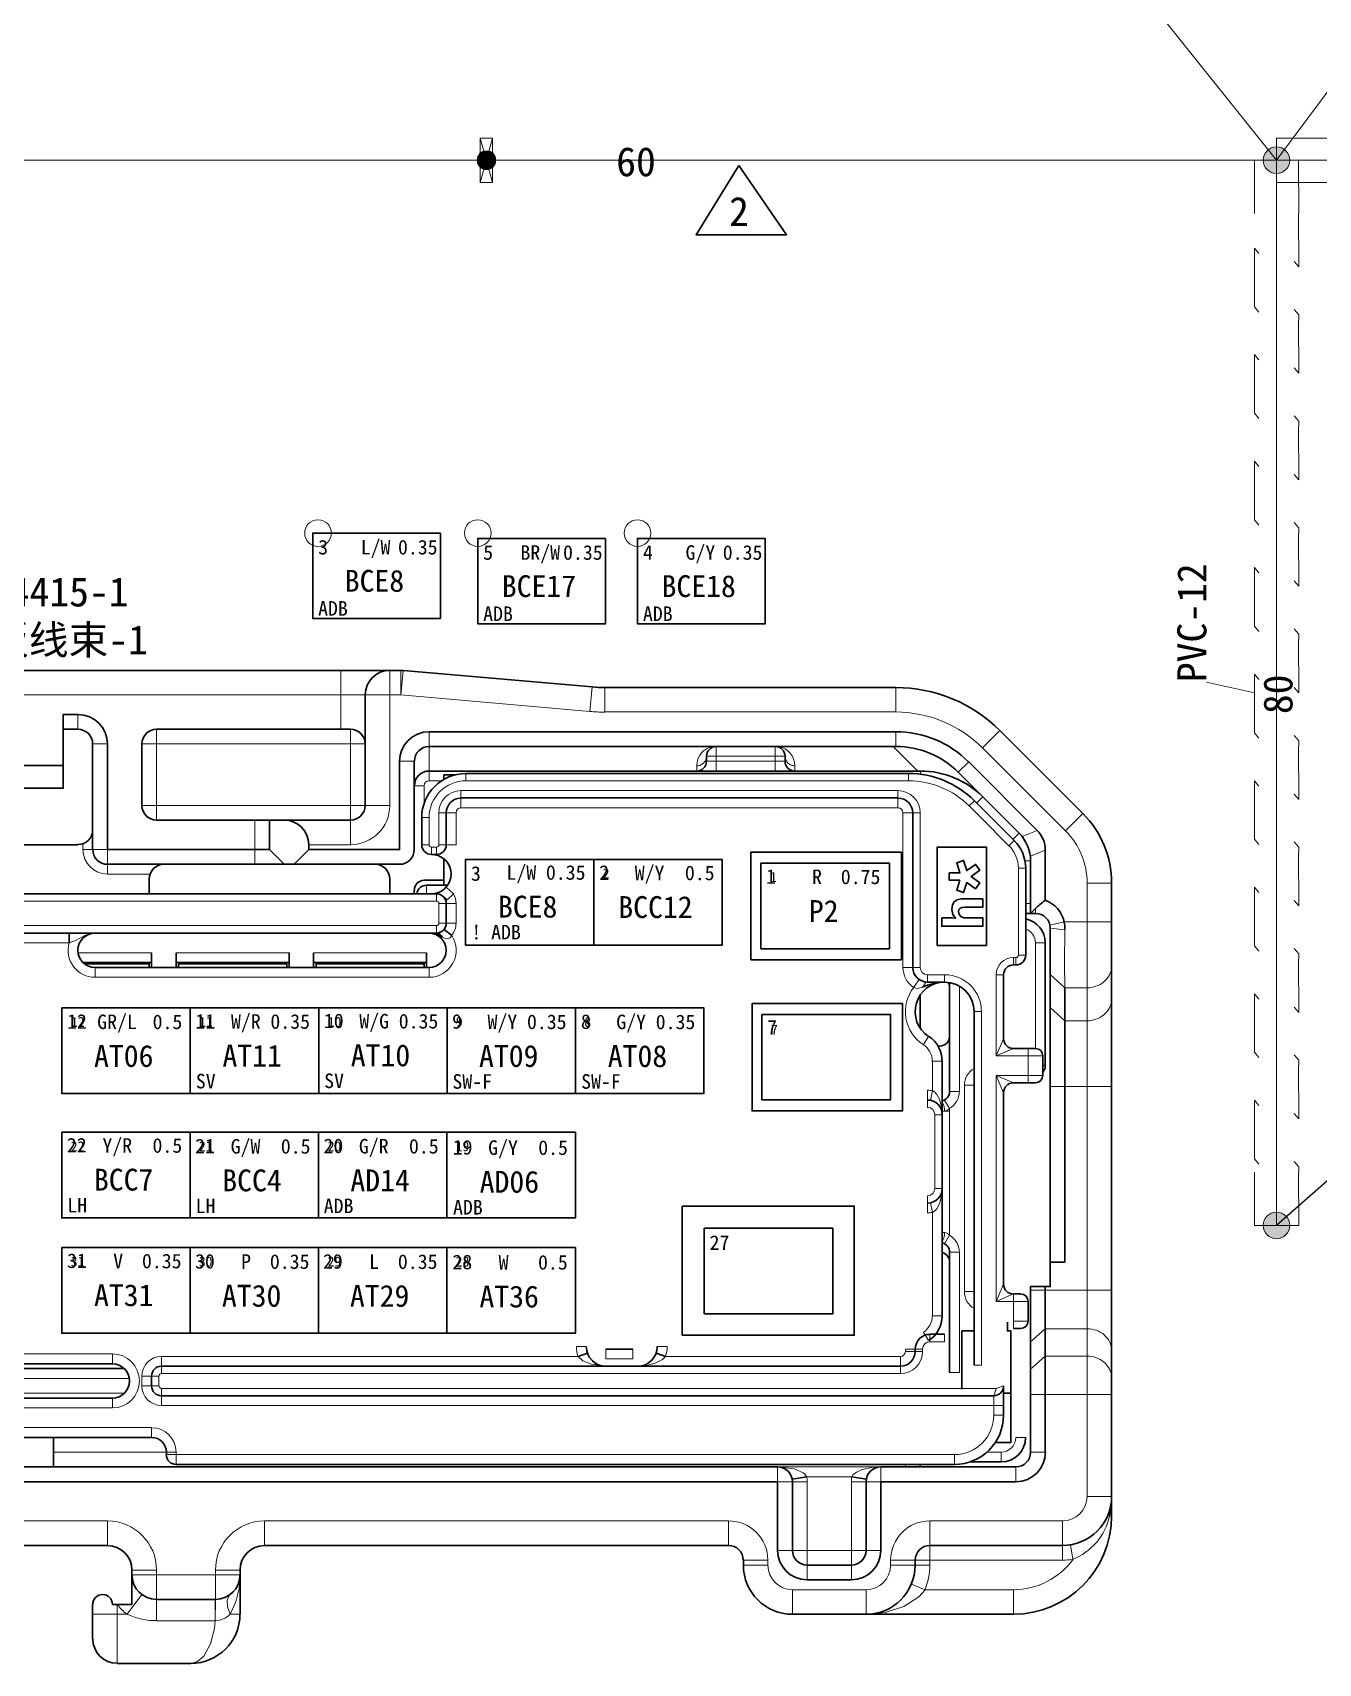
# Model space of a CAD drawing. Header units: millimetres. Extents: x 6 to 3615, y -854 to 0.
# Drawn here: x 342.8 to 463.5, y -706.3 to -553.2 of the extents above; entities that cross this region are included whole.
import ezdxf

# ---------------------------------------------------------------- set-up
doc = ezdxf.new("R2010")
doc.units = ezdxf.units.MM
doc.styles.add('4eff5b8b_Style', font='simfang.ttf')

msp = doc.modelspace()

# ---------------------------------------------------------------- hatches: boundary and pattern name
h = msp.add_hatch(color=256)
edge = h.paths.add_edge_path()
edge.add_arc((385.38, -565.19), 0.875, 0, 360)
h = msp.add_hatch(color=256)
edge = h.paths.add_edge_path()
edge.add_arc((385.38, -565.19), 0.875, 0, 360)
h = msp.add_hatch(color=256)
edge = h.paths.add_edge_path()
edge.add_arc((459.56, -565.19), 1.25, 0, 360)
h = msp.add_hatch(color=256)
edge = h.paths.add_edge_path()
edge.add_arc((459.56, -565.19), 1.25, 0, 360)
h = msp.add_hatch(color=256)
edge = h.paths.add_edge_path()
edge.add_arc((459.56, -665.19), 1.25, 0, 360)
h = msp.add_hatch(color=256)
edge = h.paths.add_edge_path()
edge.add_arc((459.56, -665.19), 1.25, 0, 360)

# ---------------------------------------------------------------- linework, layer by layer
at = {"linetype": 'Continuous', "lineweight": 13}
for p, q in [((385.95, -563.11), (384.8, -563.11)), ((384.8, -563.11), (384.8, -567.28)), ((385.95, -567.28), (385.95, -563.11)), ((384.8, -567.28), (385.95, -567.28)), ((384.8, -567.28), (384.8, -567.28))]:
    msp.add_line(p, q, dxfattribs=at)
at = {"color": 1}
msp.add_line((573.27, -565.19), (459.56, -665.19), dxfattribs=at)
at = {"linetype": 'Continuous', "lineweight": 30}
for p, q in [((381.06, -600.2), (369.06, -600.2)), ((369.06, -600.2), (369.06, -608.2)), ((381.06, -608.2), (381.06, -600.2)), ((381.06, -600.2), (381.06, -600.2)), ((396.56, -600.7), (384.56, -600.7)), ((384.56, -600.7), (384.56, -608.7)), ((396.56, -608.7), (396.56, -600.7)), ((396.56, -600.7), (396.56, -600.7)), ((411.56, -600.7), (399.56, -600.7)), ((399.56, -600.7), (399.56, -608.7)), ((411.56, -608.7), (411.56, -600.7)), ((411.56, -600.7), (411.56, -600.7)), ((369.06, -608.2), (381.06, -608.2)), ((384.56, -608.7), (396.56, -608.7)), ((399.56, -608.7), (411.56, -608.7)), ((424.34, -630.16), (410.21, -630.16)), ((410.21, -630.16), (410.21, -640.25)), ((424.34, -640.25), (424.34, -630.16)), ((424.34, -630.16), (424.34, -630.16)), ((410.21, -640.25), (424.34, -640.25)), ((424.45, -644.36), (410.32, -644.36)), ((410.32, -644.36), (410.32, -654.45)), ((424.45, -654.45), (424.45, -644.36)), ((424.45, -644.36), (424.45, -644.36)), ((410.32, -654.45), (424.45, -654.45)), ((403.76, -663.38), (419.91, -663.38)), ((403.76, -675.5), (403.76, -663.38)), ((403.76, -663.38), (403.76, -663.38)), ((419.91, -663.38), (419.91, -675.5)), ((419.91, -675.5), (403.76, -675.5))]:
    msp.add_line(p, q, dxfattribs=at)
at = {"linetype": 'Continuous', "lineweight": 13}
for points in [[(459.56, -565.19), (399.56, -490.19)], [(459.56, -565.19), (466.81, -555.44)], [(384.8, -567.28), (385.95, -563.11)], [(384.8, -563.11), (385.95, -567.28)], [(459.56, -565.19), (339.56, -565.19)], [(574.52, -565.19), (459.56, -565.19)], [(459.56, -565.19), (459.56, -665.19)], [(371.69, -618.61), (371.69, -615.38), (297.45, -615.38), (297.45, -613.08)], [(354.4, -618.61), (354.4, -619.99), (372.61, -619.99), (372.61, -625.76), (376.3, -625.76), (376.3, -615.38), (371.69, -615.38), (371.69, -613.08)], [(376.3, -613.08), (376.3, -615.38), (377.35, -615.38), (377.55, -613.08)], [(395.29, -614.64), (395.09, -616.93), (377.35, -615.38), (377.35, -613.08)], [(423.81, -614.69), (423.81, -616.99), (396.5, -616.99), (396.5, -614.69)], [(457.48, -615.19), (452.98, -614.19)], [(347.02, -618.61), (347.02, -617.22)], [(348.4, -619.99), (349.79, -619.99)], [(353.01, -619.99), (354.4, -619.99), (354.4, -625.76), (372.61, -625.76), (372.61, -629.45), (368.69, -629.45)], [(372.61, -618.61), (372.61, -619.99), (373.99, -619.99)], [(379.99, -618.84), (379.99, -623.45), (381.15, -623.45)], [(423.81, -620.22), (423.81, -618.84)], [(441.38, -626.53), (439.75, -628.16), (431.96, -620.37), (433.59, -618.74)], [(405.12, -622.04), (405.21, -622.03), (405.3, -622.02), (405.39, -622), (405.47, -621.97), (405.55, -621.93), (405.63, -621.89), (405.7, -621.84), (405.77, -621.78), (405.83, -621.71), (405.88, -621.64), (405.93, -621.57), (405.97, -621.49), (406, -621.4), (406.02, -621.32), (406.03, -621.23), (406.04, -621.15)], [(412.49, -622.53), (412.49, -621.61), (406.96, -621.61), (406.96, -621.15), (406.04, -621.15)], [(413.41, -621.61), (412.49, -621.61), (412.49, -621.15), (406.96, -621.15), (406.96, -620.22)], [(412.49, -620.22), (412.49, -621.15), (413.42, -621.15)], [(413.42, -621.15), (413.42, -621.23), (413.43, -621.32), (413.46, -621.4), (413.49, -621.49), (413.53, -621.57), (413.57, -621.64), (413.62, -621.71), (413.69, -621.78), (413.75, -621.84), (413.83, -621.89), (413.9, -621.93), (413.99, -621.97), (414.07, -622), (414.16, -622.02), (414.25, -622.03), (414.34, -622.04)], [(425.87, -622.53), (423.56, -620.22)], [(378.6, -621.61), (377.22, -621.61)], [(425, -622.76), (425, -623.45), (383.45, -623.45), (383.45, -622.76)], [(405.12, -622.53), (405.12, -622.04)], [(406.96, -622.53), (406.96, -621.61), (406.04, -621.61)], [(414.34, -622.53), (414.34, -622.04)], [(426.12, -622.53), (426.12, -622.83)], [(429.68, -622.65), (430.66, -621.67)], [(378.6, -623.91), (379.53, -623.91), (379.53, -625.54)], [(382.98, -625.06), (382.98, -625.99), (424.02, -625.99), (424.02, -624.37), (382.98, -624.37), (382.98, -625.06)], [(353.01, -625.76), (354.4, -625.76), (354.4, -627.14)], [(431.2, -625.33), (430.71, -625.81), (431.86, -626.96), (434.44, -629.54), (434.93, -629.05)], [(431.41, -625.53), (431.98, -624.96)], [(363.62, -627.14), (363.62, -631.29)], [(379.3, -629.45), (379.99, -629.45), (379.99, -626.91), (379.3, -626.91)], [(380.91, -629.45), (382.52, -629.45), (382.52, -626.45), (380.91, -626.45), (380.91, -629.45)], [(425.4, -640.97), (424.48, -640.97), (424.48, -626.45), (426.1, -626.45), (426.1, -640.97), (425.4, -640.97)], [(434.82, -628.94), (435.39, -628.36)], [(435.68, -628.69), (437.09, -628.11)], [(353.78, -632.21), (349.79, -632.21), (349.79, -629.91), (347.48, -629.91), (347.48, -629.36)], [(380.68, -630.39), (380.68, -629.67), (380.22, -629.67), (380.22, -630.37)], [(436.45, -630.53), (437.85, -629.95)], [(436.01, -631.66), (435.32, -631.66), (435.32, -639.82), (436.01, -639.82)], [(436.47, -630.97), (435.95, -630.97)], [(379.76, -633.25), (379.76, -634.05)], [(381.59, -633.44), (382.28, -634.06)], [(444.08, -633.05), (441.77, -633.05), (441.77, -636.7), (444.08, -636.7)], [(380.68, -634.04), (380.68, -634.75), (288.46, -634.75), (288.46, -634.04)], [(380.68, -634.04), (381.11, -634.14), (381.52, -634.48), (381.69, -634.61), (382.28, -634.06)], [(381.6, -636.82), (380.91, -636.82), (380.91, -634.98), (382.52, -634.98), (382.52, -636.82), (381.6, -636.82)], [(436.47, -634.98), (436.01, -634.98)], [(436.93, -635.9), (436.93, -635.44)], [(438.32, -641.65), (439.7, -642.88), (441.77, -642.88), (441.77, -636.7), (439.64, -636.7), (438.28, -636.99)], [(380.68, -637.74), (380.68, -637.05), (288.46, -637.05), (288.46, -637.74)], [(346.2, -638.67), (346.8, -638.45), (347.73, -637.95), (348.63, -637.74)], [(381.23, -638.11), (381.5, -638.25), (381.66, -638.29), (381.86, -638.27), (381.97, -638.2), (382.12, -637.98)], [(438.32, -637.28), (439.7, -637.43)], [(439.7, -637.43), (439.66, -640.53), (439.7, -642.88)], [(346.2, -638.67), (322.95, -638.67)], [(353.94, -639.59), (347.04, -639.59)], [(366.85, -639.59), (356.24, -639.59)], [(379.76, -639.59), (369.15, -639.59)], [(437.85, -638.67), (436.93, -638.67), (436.93, -648.58)], [(348.63, -640.97), (348.63, -641.89), (379.99, -641.89), (379.99, -640.97)], [(434.86, -640.74), (434.86, -640.05), (435.09, -640.05), (435.09, -640.74)], [(441.77, -642.88), (441.99, -642.88), (442.2, -642.85), (442.4, -642.8), (442.61, -642.74), (442.8, -642.67), (442.99, -642.57), (443.16, -642.47), (443.33, -642.34), (443.48, -642.21), (443.61, -642.06), (443.73, -641.91), (443.84, -641.74), (443.92, -641.57), (443.99, -641.39), (444.04, -641.2), (444.07, -641.01), (444.08, -640.82)], [(426, -642.11), (425.48, -642.87)], [(426.38, -642.81), (425.86, -642.95), (425.48, -642.87)], [(426.79, -642.35), (426.64, -642.4), (426.48, -642.58), (426.38, -642.81)], [(428.4, -642.35), (428.4, -641.66), (426.79, -641.66), (426.79, -642.35)], [(428.86, -652.61), (429.78, -652.61), (429.78, -642.72)], [(437.62, -651.11), (436.24, -651.11), (436.24, -649.27), (433.24, -649.27), (433.24, -641.66), (433.93, -641.66)], [(438.32, -644.74), (439.7, -645.98), (441.77, -645.98), (441.77, -642.88)], [(441.77, -645.98), (441.99, -645.97), (442.2, -645.94), (442.4, -645.9), (442.61, -645.84), (442.8, -645.76), (442.99, -645.67), (443.16, -645.56), (443.33, -645.44), (443.48, -645.3), (443.61, -645.16), (443.73, -645), (443.84, -644.83), (443.92, -644.66), (443.99, -644.48), (444.04, -644.29), (444.07, -644.1), (444.08, -643.91)], [(431.17, -678.32), (431.86, -678.32), (431.86, -645.12), (431.17, -645.12)], [(441.77, -645.98), (441.77, -652.16), (444.08, -652.16)], [(426.4, -648.22), (426.9, -647.45)], [(434.86, -648.58), (433.24, -649.27), (433.93, -647.66)], [(437.62, -649.27), (436.24, -649.27), (436.24, -648.58)], [(427.07, -653.45), (427.25, -652.54), (427.25, -649.77), (428.17, -649.77)], [(437.63, -650.19), (437.85, -650.19)], [(431.17, -671.4), (430.25, -671.4), (430.25, -652.04), (431.17, -652.04)], [(436.24, -651.81), (436.24, -651.11), (433.24, -651.11), (434.86, -651.81)], [(433.93, -652.73), (433.24, -651.11), (433.24, -672.33), (434.86, -671.63), (434.86, -672.33), (436.24, -672.33)], [(444.08, -671.28), (441.77, -671.28), (441.77, -652.16), (438.32, -652.16)], [(426.79, -652.5), (426.79, -654.11)], [(428.17, -654.8), (428.11, -654.07), (427.91, -653.35), (427.66, -652.89), (427.48, -652.69), (427.25, -652.54)], [(428.4, -654.46), (428.4, -654.37), (428.39, -654.28), (428.38, -654.2), (428.37, -654.11), (428.35, -654.03), (428.33, -653.96), (428.3, -653.89), (428.27, -653.82), (428.24, -653.76), (428.21, -653.71), (428.17, -653.66)], [(428.39, -653.42), (428.85, -654.22)], [(428.17, -654.8), (427.48, -654.8), (427.48, -661.72), (428.17, -661.72)], [(428.17, -654.46), (428.86, -654.46), (428.86, -666.12), (428.4, -666.91)], [(426.79, -662.41), (426.79, -664.03)], [(428.17, -661.72), (428.11, -662.46), (427.91, -663.17), (427.66, -663.63), (427.48, -663.83), (427.25, -663.98)], [(427.07, -663.08), (427.25, -663.98), (427.25, -673.67), (428.17, -673.67)], [(428.17, -665.87), (428.4, -665.87)], [(428.17, -666.67), (428.21, -666.62), (428.24, -666.57), (428.27, -666.51), (428.3, -666.44), (428.33, -666.37), (428.35, -666.29), (428.37, -666.21), (428.38, -666.13), (428.39, -666.04), (428.4, -665.96), (428.4, -665.87)], [(428.86, -679.01), (429.78, -679.01), (429.78, -667.71), (428.86, -667.71)], [(433.93, -670.71), (433.24, -672.33), (434.86, -672.33), (434.86, -674.17), (436.24, -674.17)], [(441.77, -680.56), (441.77, -671.28), (436.47, -671.28)], [(428.86, -674.94), (428.86, -675.38)], [(434.86, -674.86), (434.86, -674.17)], [(436.47, -676.12), (437.85, -674.89), (441.77, -674.89), (441.77, -681.07), (444.08, -681.07)], [(444.08, -676.95), (444.07, -676.75), (444.03, -676.55), (443.98, -676.35), (443.9, -676.16), (443.81, -675.98), (443.69, -675.8), (443.55, -675.64), (443.4, -675.49), (443.24, -675.35), (443.05, -675.23), (442.86, -675.13), (442.66, -675.04), (442.44, -674.98), (442.22, -674.93), (442, -674.9), (441.77, -674.89)], [(394.74, -676.57), (393.82, -676.57)], [(402.35, -676.57), (401.43, -676.57)], [(426.9, -675.99), (426.4, -675.22)], [(427.02, -675.41), (427.02, -676.11), (428.4, -676.11), (428.4, -675.41)], [(318.89, -678.18), (318.89, -677.26), (350.25, -677.26), (350.25, -678.18)], [(393.98, -677.49), (354.86, -677.49), (354.86, -679.1), (424.25, -679.1), (424.25, -677.49), (402.19, -677.49)], [(396.59, -678.41), (395.23, -678.23), (394.44, -677.9), (393.98, -677.49)], [(399.12, -676.8), (399.12, -677.72), (396.59, -677.72), (396.59, -676.8)], [(402.19, -677.49), (401.92, -677.77), (401.23, -678.14), (400.42, -678.35), (399.58, -678.41)], [(424.71, -676.8), (424.71, -677.03), (426.33, -677.03), (426.33, -676.8), (424.71, -676.8)], [(441.77, -677.46), (437.85, -677.46), (436.47, -678.7)], [(444.08, -679.53), (444.07, -679.34), (444.04, -679.15), (443.99, -678.96), (443.92, -678.78), (443.84, -678.61), (443.73, -678.44), (443.61, -678.28), (443.48, -678.14), (443.33, -678), (443.16, -677.88), (442.99, -677.77), (442.8, -677.68), (442.61, -677.6), (442.4, -677.54), (442.2, -677.5), (441.99, -677.47), (441.77, -677.46)], [(317.3, -679.57), (351.84, -679.57)], [(353.01, -679.33), (353.01, -680.26), (354.63, -680.26), (354.63, -679.33), (353.01, -679.33)], [(317.77, -680.95), (351.38, -680.95)], [(433.24, -680.49), (354.86, -680.49), (354.86, -682.1), (433.01, -682.1), (433.01, -683.02), (433.93, -683.02)], [(433.93, -682.1), (433.01, -682.1), (433.01, -681.18), (433.24, -680.49), (433.93, -680.26)], [(436.47, -681.07), (441.77, -681.07), (441.77, -690.63), (444.08, -690.63)], [(318.89, -681.41), (318.89, -682.33), (350.25, -682.33), (350.25, -681.41)], [(340.33, -685.1), (340.33, -684.17), (353.94, -684.17), (353.94, -685.1)], [(435.09, -685.1), (436.01, -685.1)], [(429.32, -687.63), (429.32, -686.71), (356.24, -686.71), (356.24, -686.48), (344.71, -686.48)], [(356.24, -687.63), (356.24, -686.71), (355.32, -686.71)], [(433.7, -687.4), (433.7, -686.48), (432.37, -686.48)], [(436.47, -686.48), (437.85, -686.48)], [(415.45, -688.79), (415.23, -688.5), (415.11, -688.41), (414.28, -688.05), (412.72, -687.86)], [(422.41, -695.7), (419.64, -695.7), (419.64, -689.25), (422.41, -689.25), (422.41, -687.86), (412.72, -687.86), (412.72, -689.25), (415.49, -689.25), (415.49, -695.7), (419.64, -695.7), (419.64, -698.47)], [(419.68, -688.79), (415.45, -688.79)], [(422.41, -687.86), (421.53, -687.92), (420.68, -688.11), (420.12, -688.35), (419.79, -688.61), (419.68, -688.79)], [(424.71, -687.64), (424.71, -687.86)], [(435.09, -689.25), (435.09, -687.86)], [(319.35, -695.24), (319.35, -692.94), (349.79, -692.94), (349.79, -695.24)], [(364.54, -695.24), (364.54, -692.94), (408.11, -692.94), (408.11, -695.24)], [(423.33, -697.09), (423.33, -696.62), (439.47, -696.62), (439.47, -692.94), (427.02, -692.94), (427.02, -697.09), (423.33, -697.09)], [(443.9, -692.47), (444.08, -692.47)], [(415.49, -698.47), (415.49, -695.7), (412.72, -695.7)], [(440.22, -695.18), (440.45, -696.54)], [(352.09, -697.55), (354.4, -697.55), (354.4, -698.01), (359.93, -698.01), (359.93, -700.31), (359.92, -702.31), (359.91, -702.31), (359.91, -700.31)], [(359.91, -702.31), (354.4, -702.31), (354.4, -698.01), (352.09, -698.01)], [(362.24, -697.55), (359.93, -697.55), (359.93, -698.01), (362.24, -698.01)], [(361.31, -701.7), (361.86, -700.53), (362.15, -699.28), (362.24, -698.01)], [(409.5, -697.09), (411.8, -697.09), (411.8, -696.62), (409.5, -696.62)], [(421.02, -701.7), (421.02, -699.39), (414.11, -699.39), (414.11, -701.7)], [(421.02, -701.7), (422.83, -701.52), (424.57, -700.97), (425.99, -700.05), (426.56, -699.39)], [(434.86, -701.7), (434.86, -699.39), (426.56, -699.39), (425.28, -698.86)], [(353.01, -699.85), (351.63, -701.7), (350.71, -701.7), (350.71, -700.77)], [(361.31, -701.7), (361.07, -701.01), (361.03, -700.38), (361.18, -699.99), (361.31, -699.85)], [(348.4, -701.7), (350.71, -701.7), (350.71, -706.31)], [(357.62, -706.31), (358.26, -706.13), (358.83, -705.62), (359.46, -704.49), (359.83, -703.05), (359.91, -702.31)], [(361.31, -701.7), (362.24, -701.7)]]:
    msp.add_lwpolyline(points, dxfattribs=at)
msp.add_lwpolyline([(384.8, -567.28), (385.95, -567.28), (385.95, -563.11), (384.8, -563.11), (384.8, -567.28)], close=True, dxfattribs=at)
at = {"linetype": 'Continuous', "lineweight": 0}
for points in [[(459.56, -567.28), (459.56, -563.11)], [(459.56, -563.11), (464.56, -563.11)], [(461.64, -565.19), (457.48, -565.19)], [(457.48, -565.19), (457.48, -570.19)], [(461.64, -565.19), (461.65, -570.19)], [(459.56, -567.28), (464.56, -567.28)], [(461.65, -575.19), (461.64, -570.19)], [(457.48, -575.19), (457.48, -573.44)], [(457.48, -573.44), (457.9, -573.94)], [(457.48, -578.94), (457.48, -575.19)], [(461.65, -575.19), (461.23, -574.69)], [(457.48, -578.94), (457.9, -579.44)], [(461.65, -579.69), (461.23, -579.19)], [(461.65, -585.19), (461.64, -580.19)], [(461.65, -580.19), (461.65, -579.69)], [(457.48, -585.19), (457.48, -583.44)], [(457.48, -583.44), (457.9, -583.94)], [(461.65, -585.19), (461.23, -584.69)], [(457.48, -588.94), (457.48, -585.19)], [(457.48, -588.94), (457.9, -589.44)], [(461.65, -589.69), (461.23, -589.19)], [(461.65, -595.19), (461.64, -590.19)], [(461.65, -590.19), (461.65, -589.69)], [(457.48, -595.19), (457.48, -593.44)], [(457.48, -593.44), (457.9, -593.94)], [(457.48, -598.94), (457.48, -595.19)], [(461.65, -595.19), (461.23, -594.69)], [(457.48, -598.94), (457.9, -599.44)], [(461.65, -599.69), (461.23, -599.19)], [(461.65, -600.19), (461.65, -599.69)], [(461.65, -605.19), (461.64, -600.19)], [(457.48, -605.19), (457.48, -603.44)], [(457.48, -603.44), (457.9, -603.94)], [(461.65, -605.19), (461.23, -604.69)], [(457.48, -608.94), (457.48, -605.19)], [(457.48, -608.94), (457.9, -609.44)], [(461.65, -609.69), (461.23, -609.19)], [(461.65, -615.19), (461.64, -610.19)], [(461.65, -610.19), (461.65, -609.69)], [(457.48, -615.19), (457.48, -613.44)], [(457.48, -613.44), (457.9, -613.94)], [(457.48, -618.94), (457.48, -615.19)], [(461.65, -615.19), (461.23, -614.69)], [(457.48, -618.94), (457.9, -619.44)], [(461.65, -619.69), (461.23, -619.19)], [(461.65, -620.19), (461.65, -619.69)], [(461.65, -625.19), (461.64, -620.19)], [(457.48, -625.19), (457.48, -623.44)], [(457.48, -623.44), (457.9, -623.94)], [(457.48, -628.94), (457.48, -625.19)], [(461.65, -625.19), (461.23, -624.69)], [(457.48, -628.94), (457.9, -629.44)], [(461.65, -629.69), (461.23, -629.19)], [(461.65, -635.19), (461.64, -630.19)], [(461.65, -630.19), (461.65, -629.69)], [(457.48, -635.19), (457.48, -633.44)], [(457.48, -633.44), (457.9, -633.94)], [(457.48, -638.94), (457.48, -635.19)], [(461.65, -635.19), (461.23, -634.69)], [(457.48, -638.94), (457.9, -639.44)], [(461.65, -639.69), (461.23, -639.19)], [(461.65, -640.19), (461.65, -639.69)], [(461.65, -645.19), (461.64, -640.19)], [(457.48, -645.19), (457.48, -643.44)], [(457.48, -643.44), (457.9, -643.94)], [(457.48, -648.94), (457.48, -645.19)], [(461.65, -645.19), (461.23, -644.69)], [(457.48, -648.94), (457.9, -649.44)], [(461.65, -649.69), (461.23, -649.19)], [(461.65, -655.19), (461.64, -650.19)], [(461.65, -650.19), (461.65, -649.69)], [(457.48, -655.19), (457.48, -653.44)], [(457.48, -653.44), (457.9, -653.94)], [(457.48, -658.94), (457.48, -655.19)], [(461.65, -655.19), (461.23, -654.69)], [(457.48, -658.94), (457.9, -659.44)], [(461.65, -659.69), (461.23, -659.19)], [(461.65, -660.19), (461.65, -659.69)], [(457.48, -665.19), (457.48, -660.19)], [(461.65, -665.19), (461.64, -660.19)], [(461.65, -665.19), (457.48, -665.19)]]:
    msp.add_lwpolyline(points, dxfattribs=at)
at = {"linetype": 'Continuous', "lineweight": 30}
for points in [[(409.06, -565.69), (405.06, -572.19), (413.56, -572.19), (409.06, -565.69)], [(395.29, -614.64), (377.55, -613.08), (377.35, -613.08), (291.79, -613.08), (291.6, -613.08)], [(373.99, -625.76), (373.99, -615.38)], [(396.5, -614.69), (423.81, -614.69)], [(345.64, -622.01), (323.51, -622.01), (323.51, -617.22), (322.12, -617.22)], [(323.51, -622.01), (323.51, -624.14), (345.64, -624.14), (345.64, -617.22), (347.02, -617.22)], [(345.64, -618.61), (347.02, -618.61)], [(348.4, -629.91), (348.4, -619.99)], [(365, -629.91), (349.79, -629.91), (349.79, -619.99)], [(353.01, -619.99), (353.01, -625.76)], [(372.61, -618.61), (354.4, -618.61)], [(379.99, -618.84), (423.81, -618.84)], [(441.38, -626.53), (433.59, -618.74)], [(379.99, -620.22), (423.81, -620.22)], [(406.04, -621.15), (406.04, -621.61)], [(413.42, -621.15), (413.42, -621.61)], [(368.69, -629.45), (368.69, -629.91), (377.22, -629.91), (377.22, -621.61)], [(378.6, -621.61), (378.6, -629.91)], [(379.99, -622.53), (426.12, -622.53)], [(381.38, -623.31), (381.38, -622.89), (382.43, -622.89)], [(425, -622.76), (383.45, -622.76)], [(435.39, -628.36), (429.68, -622.65)], [(437.09, -628.11), (430.66, -621.67)], [(382.98, -625.06), (424.02, -625.06)], [(431.2, -625.33), (431.86, -625.99), (434.93, -629.05)], [(372.61, -627.14), (354.4, -627.14)], [(365, -627.14), (365, -629.91), (366.39, -631.29), (367.31, -631.29)], [(379.3, -626.91), (379.3, -629.45)], [(381.6, -629.45), (381.6, -626.45)], [(425.4, -626.45), (425.4, -640.97)], [(322.12, -629.45), (347.02, -629.45)], [(377.22, -631.29), (367.31, -631.29), (368.69, -629.91)], [(380.53, -630.39), (380.32, -630.37), (380.22, -630.37), (380.68, -630.37)], [(381.74, -633.25), (381.38, -633.25), (381.38, -630.78)], [(427.71, -638.9), (432.32, -638.9), (432.32, -629.67), (427.71, -629.67), (427.71, -638.9)], [(437.85, -634.67), (437.85, -629.95)], [(366.39, -631.29), (349.79, -631.29)], [(395.47, -630.84), (395.47, -638.88), (407.52, -638.88), (407.52, -630.84), (383.41, -630.84), (383.41, -638.88), (395.47, -638.88)], [(411.15, -631.17), (423.21, -631.17), (423.21, -639.21), (411.15, -639.21)], [(411.15, -631.17), (411.15, -639.21)], [(429.83, -632.79), (429.53, -633.73), (430.18, -633.95), (430.48, -633), (431.3, -633.58), (431.7, -633.03), (430.89, -632.44), (431.7, -631.85), (431.3, -631.3), (430.48, -631.88), (430.18, -630.93), (429.53, -631.15), (429.83, -632.1), (428.83, -632.1), (428.83, -632.78), (429.83, -632.79)], [(436.01, -639.82), (436.01, -631.66)], [(436.93, -635.44), (436.47, -635.9), (436.47, -630.97)], [(353.71, -632.67), (353.71, -634.05)], [(376.3, -632.67), (376.3, -634.05)], [(378.6, -633.71), (378.6, -634.05)], [(379.53, -632.79), (381.38, -632.79)], [(381.38, -633.25), (379.76, -633.25)], [(444.08, -682.62), (444.08, -633.05)], [(288.46, -634.05), (380.68, -634.05)], [(380.53, -634.03), (380.32, -634.05), (380.22, -634.05)], [(381.6, -636.82), (381.6, -634.98)], [(428.13, -636.33), (428.13, -637.1), (432, -637.1), (432, -636.33), (430.6, -636.33), (430.21, -636.3), (429.92, -636.19), (429.76, -636.01), (429.7, -635.73), (429.74, -635.53), (429.85, -635.4), (430.03, -635.33), (430.29, -635.3), (432, -635.3), (432, -634.54), (429.95, -634.54), (429.58, -634.61), (429.3, -634.8), (429.13, -635.11), (429.06, -635.54), (429.16, -636.01), (429.43, -636.36), (429.11, -636.33), (428.13, -636.33)], [(436.93, -635.9), (436.01, -635.9)], [(380.68, -637.74), (288.46, -637.74)], [(346.2, -637.74), (346.2, -638.67)], [(348.63, -637.74), (348.62, -637.74)], [(380.06, -637.74), (379.99, -637.74)], [(381.4, -637.4), (382.12, -637.98)], [(439.7, -642.88), (439.7, -668.64), (438.32, -668.64), (438.32, -637.28)], [(353.94, -640.97), (353.94, -639.59)], [(356.24, -639.59), (356.24, -640.97)], [(366.85, -640.97), (366.85, -639.59)], [(369.15, -639.59), (369.15, -640.97)], [(379.76, -640.97), (379.76, -639.59)], [(437.85, -638.67), (437.85, -650.19)], [(353.94, -640.51), (347.51, -640.51)], [(353.71, -640.97), (353.71, -640.62), (347.64, -640.62)], [(379.99, -640.97), (348.63, -640.97)], [(366.85, -640.51), (356.24, -640.51)], [(356.47, -640.97), (356.47, -640.62), (366.62, -640.62), (366.62, -640.97)], [(379.76, -640.51), (369.15, -640.51)], [(369.38, -640.97), (369.38, -640.62), (379.53, -640.62), (379.53, -640.97)], [(435.09, -640.74), (434.86, -640.74)], [(426.79, -642.35), (428.4, -642.35), (428.32, -642.35)], [(428.86, -642.39), (428.86, -652.61)], [(433.93, -647.66), (433.93, -641.66)], [(426.1, -643.59), (426.1, -646.65)], [(357.57, -644.77), (357.57, -652.81), (369.63, -652.81), (369.63, -644.77), (345.52, -644.77), (345.52, -652.81), (357.57, -652.81)], [(381.69, -644.77), (381.69, -652.81), (393.74, -652.81), (393.74, -644.77), (369.63, -644.77), (369.63, -652.81), (381.69, -652.81)], [(393.74, -644.77), (393.74, -652.81), (405.8, -652.81), (405.8, -644.77), (381.69, -644.77), (381.69, -652.81), (393.74, -652.81)], [(411.25, -645.38), (423.31, -645.38), (423.31, -653.41), (411.25, -653.41)], [(411.25, -645.38), (411.25, -653.41)], [(431.17, -645.12), (431.17, -678.32)], [(427.78, -648.35), (427.94, -648.35)], [(434.86, -648.58), (436.93, -648.58)], [(428.17, -649.77), (428.17, -673.67)], [(437.62, -649.27), (437.62, -651.11)], [(436.93, -651.81), (434.86, -651.81)], [(433.93, -670.71), (433.93, -652.73)], [(357.56, -656.45), (357.56, -664.49), (369.61, -664.49), (369.61, -656.45), (345.5, -656.45), (345.5, -664.49), (357.56, -664.49)], [(381.67, -656.45), (381.67, -664.49), (393.73, -664.49), (393.73, -656.45), (369.61, -656.45), (369.61, -664.49), (381.67, -664.49)], [(405.83, -665.44), (405.83, -673.48), (417.89, -673.48), (417.89, -665.44), (405.83, -665.44)], [(357.56, -667.27), (357.56, -675.31), (369.61, -675.31), (369.61, -667.27), (345.5, -667.27), (345.5, -675.31), (357.56, -675.31)], [(381.67, -667.27), (381.67, -675.31), (393.73, -675.31), (393.73, -667.27), (369.61, -667.27), (369.61, -675.31), (381.67, -675.31)], [(428.86, -667.71), (428.86, -679.01)], [(437.85, -680.56), (437.85, -670.94), (438.32, -670.94), (438.32, -668.64)], [(435.55, -671.63), (434.86, -671.63)], [(436.47, -681.79), (436.47, -670.94), (437.85, -670.94)], [(436.24, -674.17), (436.24, -672.33)], [(430.02, -680.57), (430.02, -675.09), (431.17, -675.09)], [(434.25, -675.09), (434.63, -675.09), (434.63, -684.31)], [(434.3, -675.05), (434.3, -674.29)], [(434.86, -674.86), (435.55, -674.86)], [(437.85, -686.48), (437.85, -674.89)], [(428.4, -675.41), (427.02, -675.41)], [(436.47, -686.48), (436.47, -676.12)], [(318.89, -678.18), (350.25, -678.18)], [(394.85, -677.18), (393.98, -677.49)], [(396.59, -676.8), (399.12, -676.8)], [(401.32, -677.18), (402.19, -677.49)], [(425.64, -676.8), (425.64, -677.03)], [(444.08, -676.95), (444.08, -692.47)], [(317.77, -678.64), (351.38, -678.64)], [(353.94, -679.33), (353.94, -680.26)], [(424.25, -678.41), (354.86, -678.41)], [(354.86, -681.18), (433.01, -681.18)], [(433.17, -685.56), (434.63, -685.56), (434.63, -680.95), (433.93, -680.95)], [(433.93, -680.26), (433.93, -683.02)], [(318.88, -681.41), (350.25, -681.41)], [(315.21, -685.1), (353.94, -685.1)], [(344.71, -685.1), (344.71, -687.86)], [(355.32, -686.48), (355.32, -686.71)], [(433.7, -687.4), (430.76, -687.4)], [(268.41, -687.86), (412.72, -687.86)], [(429.32, -687.63), (356.24, -687.63)], [(414.09, -689.02), (415.45, -688.79)], [(419.68, -688.79), (421.04, -689.02)], [(422.41, -687.86), (435.09, -687.86)], [(426.1, -687.63), (426.1, -687.86)], [(268.41, -695.7), (268.41, -689.25), (412.72, -689.25), (412.72, -695.7)], [(414.11, -689.25), (414.11, -695.7)], [(421.02, -695.7), (421.02, -689.25)], [(422.41, -695.7), (422.41, -689.25), (435.09, -689.25)], [(319.35, -695.24), (349.79, -695.24)], [(364.54, -695.24), (408.11, -695.24)], [(427.02, -695.24), (439.47, -695.24)], [(352.09, -697.55), (352.09, -700.77), (350.25, -700.77)], [(362.24, -697.55), (362.24, -701.7)], [(409.5, -696.62), (409.5, -697.09)], [(415.49, -697.09), (419.64, -697.09)], [(425.64, -697.09), (425.64, -696.62)], [(415.49, -698.47), (419.64, -698.47)], [(348.4, -700.77), (348.4, -704)], [(359.93, -700.31), (354.4, -700.31)], [(414.11, -701.7), (434.86, -701.7)], [(357.62, -706.31), (350.71, -706.31)]]:
    msp.add_lwpolyline(points, dxfattribs=at)
for points in [[(381.06, -600.2), (369.06, -600.2), (369.06, -608.2), (381.06, -608.2), (381.06, -600.2)], [(396.56, -600.7), (384.56, -600.7), (384.56, -608.7), (396.56, -608.7), (396.56, -600.7)], [(411.56, -600.7), (399.56, -600.7), (399.56, -608.7), (411.56, -608.7), (411.56, -600.7)], [(424.34, -630.16), (410.21, -630.16), (410.21, -640.25), (424.34, -640.25), (424.34, -630.16)], [(424.45, -644.36), (410.32, -644.36), (410.32, -654.45), (424.45, -654.45), (424.45, -644.36)], [(403.76, -663.38), (419.91, -663.38), (419.91, -675.5), (403.76, -675.5), (403.76, -663.38)]]:
    msp.add_lwpolyline(points, close=True, dxfattribs=at)
at = {"linetype": 'Continuous', "lineweight": 13}
for centre, radius in [((385.38, -565.19), 0.875), ((385.38, -565.19), 0.875), ((385.38, -565.19), 0.875), ((385.38, -565.19), 0.875), ((459.56, -565.19), 1.25), ((459.56, -565.19), 1.25), ((459.56, -565.19), 1.25), ((459.56, -565.19), 1.25), ((369.56, -600.19), 1.25), ((384.56, -600.19), 1.25), ((399.56, -600.19), 1.25), ((459.56, -665.19), 1.25), ((459.56, -665.19), 1.25), ((459.56, -665.19), 1.25), ((459.56, -665.19), 1.25)]:
    msp.add_circle(centre, radius, dxfattribs=at)
at = {"linetype": 'Continuous', "lineweight": 30}
for centre, radius, start, end in [((376.3, -615.38), 2.3, 90, -180), ((396.5, -600.86), 13.83, -95, -90), ((423.81, -628.52), 13.83, 45, 90), ((347.02, -619.99), 2.77, 0, 90), ((347.02, -619.99), 1.38, 0, 90), ((354.4, -619.99), 1.38, 90, -180), ((372.61, -619.99), 1.38, 0, 90), ((379.99, -621.61), 2.77, 90, -180), ((423.81, -628.52), 9.68, 45, 90), ((379.99, -621.61), 1.38, 90, -180), ((406.96, -621.15), 0.922, 90, -180), ((412.49, -621.15), 0.922, 0, 90), ((423.81, -628.52), 8.3, 45, 90), ((379.99, -623.91), 1.38, 90, -180), ((383.45, -626.91), 4.15, 90, -180), ((405.12, -621.61), 0.922, -90, 0), ((414.34, -621.61), 0.922, -180, -90), ((425, -631.52), 8.76, 45, 90), ((426.12, -630.83), 8.3, 45, 90), ((354.4, -625.76), 1.38, -180, -90), ((372.61, -625.76), 1.38, -90, 0), ((382.98, -626.45), 1.38, 90, -180), ((424.02, -626.45), 1.38, 0, 90), ((366.39, -629.44), 2.3, 0, 90), ((434.86, -633.05), 9.22, 0, 45), ((347.02, -628.06), 1.38, -90, 0), ((432.32, -631.66), 3.69, 0, 45), ((432.78, -630.97), 3.69, 0, 45), ((435.3, -629.93), 2.55, 0, 46), ((349.79, -629.91), 1.38, -180, -90), ((377.22, -629.91), 1.38, -90, 0), ((380.22, -629.45), 0.922, -180, -90), ((380.22, -632.21), 1.84, -80, 81), ((380.68, -629.45), 0.922, -90, 0), ((355.09, -632.67), 1.38, 90, -180), ((374.92, -632.67), 1.38, 0, 90), ((379.53, -633.71), 0.922, 90, -180), ((379.76, -634.17), 0.922, 90, 173), ((380.68, -634.98), 0.922, 0, 90), ((441.76, -640.33), 6.87, 125, 135), ((436.89, -637.31), 2.81, 13, 70), ((380.68, -636.82), 0.922, -90, 0), ((435.55, -638.67), 2.3, 0, 78), ((436.93, -637.28), 1.38, 0, 90), ((437.08, -637.28), 2.62, -3, 13), ((348.63, -639.36), 1.61, 90, -90), ((379.99, -639.36), 1.61, -90, 90), ((379.91, -640.22), 2.48, 58, 87), ((380.64, -638.39), 0.651, 25, 86), ((435.09, -639.82), 0.922, -90, 0), ((426.79, -640.97), 1.38, -180, -90), ((434.86, -641.66), 0.922, 90, -180), ((428.4, -645.12), 2.77, 90, -123), ((428.55, -647.63), 5.29, 93, 115), ((428.4, -645.12), 2.77, 0, 90), ((427.94, -642.82), 0.922, 0, 29), ((425.4, -649.77), 2.77, 0, 57), ((427.94, -647.43), 0.922, -90, 0), ((434.86, -647.66), 0.922, -180, -90), ((436.93, -649.27), 0.693, 0, 90), ((436.93, -650.19), 0.922, -41, 0), ((434.86, -652.73), 0.922, 90, -180), ((436.93, -651.11), 0.693, -90, 0), ((426.79, -654.8), 1.38, 0, 90), ((427.94, -652.61), 0.922, -76, 0), ((426.79, -661.72), 1.38, -90, 0), ((427.94, -667.71), 0.922, 0, 76), ((427.94, -668.64), 0.922, 0, 76), ((434.86, -670.71), 0.922, -180, -90), ((435.55, -672.33), 0.693, 0, 90), ((425.4, -673.67), 2.77, -57, 0), ((435.55, -674.17), 0.693, -90, 0), ((396.59, -676.57), 1.84, -180, -90), ((399.58, -676.57), 1.84, -90, 0), ((427.02, -676.8), 1.38, 90, -180), ((350.25, -679.79), 1.61, -90, 90), ((424.25, -677.03), 1.38, -90, 0), ((354.86, -679.33), 0.922, 90, -180), ((354.86, -680.26), 0.922, -180, -90), ((433.01, -680.26), 0.922, -90, 0), ((429.32, -683.02), 4.61, -90, 0), ((353.94, -686.48), 1.38, 0, 90), ((433.7, -685.1), 2.3, -90, 0), ((356.24, -686.71), 0.922, -180, -90), ((435.09, -686.48), 1.38, -90, 0), ((435.09, -686.48), 2.77, -90, 0), ((412.72, -689.25), 1.38, 0, 90), ((422.41, -689.25), 1.38, 90, -180), ((439.47, -690.63), 4.61, -90, 0), ((434.86, -692.47), 9.22, -90, 0), ((349.79, -697.55), 2.3, 0, 90), ((364.54, -697.55), 2.3, 90, -180), ((408.11, -696.62), 1.38, 0, 90), ((415.49, -695.7), 2.77, -180, -90), ((415.49, -695.7), 1.38, -180, -90), ((419.64, -695.7), 2.77, -90, 0), ((419.64, -695.7), 1.38, -90, 0), ((427.02, -696.62), 1.38, 90, -180), ((354.4, -698.01), 2.3, -180, -90), ((359.93, -698.01), 2.3, -90, 0), ((414.11, -697.09), 4.61, -180, -90), ((421.02, -697.09), 4.61, -90, 0), ((349.33, -700.77), 0.922, 0, -180), ((357.62, -701.7), 4.61, -90, 0), ((350.71, -704), 2.3, -180, -90)]:
    msp.add_arc(centre, radius, start, end, dxfattribs=at)
at = {"linetype": 'Continuous', "lineweight": 13}
for centre, radius, start, end in [((396.5, -600.86), 16.14, -95, -90), ((423.81, -628.52), 11.53, 45, 90), ((406.96, -622.04), 1.84, 100, -180), ((412.49, -622.04), 1.84, 0, 80), ((379.99, -623.91), 0.461, 90, -180), ((383.45, -626.91), 3.46, 90, -180), ((382.98, -626.45), 2.08, 90, -180), ((424.02, -626.45), 2.08, 0, 90), ((425, -631.52), 8.07, 45, 90), ((372.61, -625.76), 3.69, -90, 0), ((382.98, -626.45), 0.461, 90, -180), ((424.02, -626.45), 0.461, 0, 90), ((434.86, -633.05), 6.92, 0, 45), ((349.79, -629.91), 2.3, -180, -90), ((380.22, -629.45), 0.232, -180, -90), ((380.22, -635.85), 5.48, 85, 90), ((380.59, -630.02), 0.378, -99, -75), ((380.68, -629.45), 0.232, -90, 0), ((432.32, -631.66), 3, 0, 45), ((380.22, -628.58), 5.48, -90, -85), ((380.59, -634.4), 0.378, 76, 100), ((380.68, -634.98), 0.232, 0, 90), ((380.68, -634.98), 1.84, 0, 30), ((380.68, -636.82), 0.232, -90, 0), ((380.68, -636.82), 1.84, -39, 0), ((379.99, -639.36), 2.54, -90, 33), ((435.55, -638.67), 1.38, 0, 71), ((348.63, -639.36), 2.54, 164, -90), ((435.09, -639.82), 0.232, -90, 0), ((426.79, -640.97), 2.3, -180, -125), ((426.79, -640.97), 0.693, -180, -90), ((434.86, -641.66), 1.61, 90, -180), ((428.4, -645.12), 3.69, 142, -123), ((428.4, -645.12), 3.46, 0, 90), ((425.4, -649.77), 1.84, 0, 57), ((432.09, -652.04), 1.84, 120, -180), ((426.79, -654.8), 2.3, 78, 90), ((427.94, -652.61), 1.84, -61, 0), ((426.79, -654.8), 0.693, 0, 90), ((428.32, -653.78), 0.688, -83, -40), ((427.02, -654.46), 1.84, 0, 7), ((426.79, -661.72), 0.693, -90, 0), ((426.79, -661.72), 2.3, -90, -78), ((428.36, -666.49), 0.62, 36, 86), ((427.94, -667.71), 1.84, 0, 60), ((432.09, -671.4), 1.84, -180, -120), ((425.4, -673.67), 1.84, -57, 0), ((396.59, -676.57), 2.77, -180, -161), ((399.58, -676.57), 2.77, -19, 0), ((427.02, -676.8), 0.693, 90, -180), ((350.25, -679.79), 2.54, -90, 90), ((354.86, -679.33), 1.84, 90, -180), ((424.25, -677.03), 0.461, -90, 0), ((424.25, -677.03), 2.08, -90, 0), ((354.86, -679.33), 0.232, 90, -180), ((354.86, -680.26), 1.84, -180, -90), ((354.86, -680.26), 0.232, -180, -90), ((353.94, -686.48), 2.3, 0, 90), ((429.32, -683.02), 3.69, -90, 0), ((433.7, -685.1), 1.38, -90, 0), ((412.72, -689.25), 2.77, 0, 10), ((422.41, -689.25), 2.77, 170, -180), ((439.47, -690.63), 2.3, -90, 0), ((434.73, -690.64), 9.34, -11, 0), ((349.79, -697.55), 4.61, 0, 90), ((364.54, -697.55), 4.61, 90, -180), ((408.11, -696.62), 3.69, 0, 90), ((427.02, -696.62), 3.69, 90, -180), ((438.24, -691.18), 5.8, -68, -13), ((444.41, -692.21), 0.576, 164, -152), ((434.86, -692.47), 6.92, -90, -36), ((439.47, -690.63), 5.99, -90, -81), ((414.11, -697.09), 2.3, -180, -90), ((421.02, -697.09), 2.3, -90, 0), ((421.02, -697.09), 5.99, -23, 0), ((354.4, -698.01), 4.61, -143, -127), ((354.33, -696.04), 6.26, -115, -89), ((359.79, -700.15), 2.17, -87, -46)]:
    msp.add_arc(centre, radius, start, end, dxfattribs=at)

# ---------------------------------------------------------------- texts
at = {"linetype": 'Continuous', "style": '4eff5b8b_Style'}
for s, height, p in [('60', 2.734, (397.56, -566.69)), ('2', 2.73, (408.16, -571.36)), ('3', 1.37, (369.57, -602.2)), ('L/W', 1.367, (373.57, -602.2)), ('0.35', 1.367, (377.07, -602.2)), ('5', 1.37, (385.07, -602.7)), ('BR/W', 1.367, (388.57, -602.7)), ('0.35', 1.367, (392.57, -602.7)), ('4', 1.37, (400.07, -602.7)), ('G/Y', 1.367, (404.07, -602.7)), ('0.35', 1.367, (407.57, -602.7)), ('3724115 TO 3724415-1', 2.7344, (314.57, -607.08)), ('BCE8', 2.051, (372.07, -605.7)), ('BCE17', 2.051, (386.82, -606.2)), ('BCE18', 2.051, (401.82, -606.2)), ('ADB', 1.367, (369.57, -607.95)), ('ADB', 1.367, (385.07, -608.45)), ('ADB', 1.367, (400.07, -608.45)), ('前部线束接仪表板线束-1', 2.7344, (312.57, -611.58)), ('3', 1.37, (383.92, -632.84)), ('L/W', 1.367, (387.26, -632.74)), ('0.35', 1.367, (390.96, -632.74)), ('2', 1.37, (395.97, -632.75)), ('2', 0.936, (396.29, -632.61)), ('W/Y', 1.367, (399.3, -632.78)), ('0.5', 1.367, (404.01, -632.78)), ('1', 1.37, (411.62, -633.12)), ('1', 0.936, (412, -632.95)), ('R', 1.37, (415.95, -633.15)), ('0.75', 1.367, (418.65, -633.15)), ('BCE8', 2.051, (386.46, -636.29)), ('BCC12', 2.051, (397.76, -636.33)), ('P2', 2.051, (415.65, -636.7)), ('! ADB', 1.367, (383.96, -638.34)), ('12', 1.367, (346, -646.73)), ('12', 0.936, (346.37, -646.55)), ('GR/L', 1.367, (348.83, -646.76)), ('0.5', 1.367, (354.03, -646.76)), ('11', 1.367, (358.05, -646.71)), ('11', 0.936, (358.4, -646.55)), ('W/R', 1.367, (361.39, -646.73)), ('0.35', 1.367, (365.09, -646.73)), ('10', 1.367, (370.11, -646.67)), ('10', 0.936, (370.48, -646.55)), ('W/G', 1.367, (373.44, -646.7)), ('0.35', 1.367, (377.14, -646.7)), ('9', 1.37, (382.15, -646.73)), ('9', 0.936, (382.51, -646.55)), ('W/Y', 1.367, (385.48, -646.76)), ('0.35', 1.367, (389.18, -646.76)), ('8', 1.37, (394.24, -646.74)), ('8', 0.936, (394.57, -646.55)), ('G/Y', 1.367, (397.57, -646.77)), ('0.35', 1.367, (401.27, -646.77)), ('7', 1.37, (411.73, -647.27)), ('7', 0.936, (412.1, -647.28)), ('AT06', 2.051, (348.53, -650.31)), ('AT11', 2.051, (360.59, -650.28)), ('AT10', 2.051, (372.64, -650.25)), ('AT09', 2.051, (384.68, -650.31)), ('AT08', 2.051, (396.77, -650.32)), ('SV', 1.367, (358.09, -652.33)), ('SV', 1.367, (370.14, -652.3)), ('SW-F', 1.367, (382.18, -652.36)), ('SW-F', 1.367, (394.27, -652.36)), ('22', 1.367, (345.98, -658.34)), ('22', 0.936, (346.35, -658.23)), ('Y/R', 1.367, (349.32, -658.37)), ('0.5', 1.367, (354.02, -658.37)), ('21', 1.367, (358.03, -658.42)), ('21', 0.936, (358.38, -658.23)), ('G/W', 1.367, (361.36, -658.45)), ('0.5', 1.367, (366.07, -658.45)), ('20', 1.367, (370.07, -658.41)), ('20', 0.936, (370.47, -658.23)), ('G/R', 1.367, (373.4, -658.44)), ('0.5', 1.367, (378.1, -658.44)), ('19', 1.367, (382.21, -658.54)), ('19', 0.936, (382.49, -658.23)), ('G/Y', 1.367, (385.54, -658.57)), ('0.5', 1.367, (390.24, -658.57)), ('BCC7', 2.051, (348.52, -661.92)), ('BCC4', 2.051, (360.57, -661.99)), ('AD14', 2.051, (372.6, -661.99)), ('AD06', 2.051, (384.74, -662.12)), ('LH', 1.367, (346.02, -663.97)), ('LH', 1.367, (358.07, -664.04)), ('ADB', 1.367, (370.1, -664.04)), ('ADB', 1.367, (382.24, -664.17)), ('27', 1.367, (406.33, -667.49)), ('31', 1.367, (346, -669.19)), ('31', 0.936, (346.35, -669.05)), ('V', 1.37, (350.33, -669.22)), ('0.35', 1.367, (353.03, -669.22)), ('30', 1.367, (358.01, -669.24)), ('30', 0.936, (358.38, -669.05)), ('P', 1.37, (362.34, -669.27)), ('0.35', 1.367, (365.04, -669.27)), ('29', 1.367, (370.03, -669.25)), ('29', 0.936, (370.47, -669.05)), ('L', 1.37, (374.36, -669.28)), ('0.35', 1.367, (377.06, -669.28)), ('28', 1.367, (382.18, -669.31)), ('28', 0.936, (382.49, -669.05)), ('W', 1.37, (386.52, -669.34)), ('0.5', 1.367, (390.22, -669.34)), ('AT31', 2.051, (348.53, -672.77)), ('AT30', 2.051, (360.54, -672.82)), ('AT29', 2.051, (372.56, -672.83)), ('AT36', 2.051, (384.72, -672.89))]:
    msp.add_text(s, height=height, dxfattribs=at).set_placement(p)
for s, p in [('PVC-12', (452.98, -614.19)), ('80', (461.06, -617.19))]:
    msp.add_text(s, height=2.734, rotation=-270, dxfattribs=at).set_placement(p)

doc.saveas('drawing.dxf')
